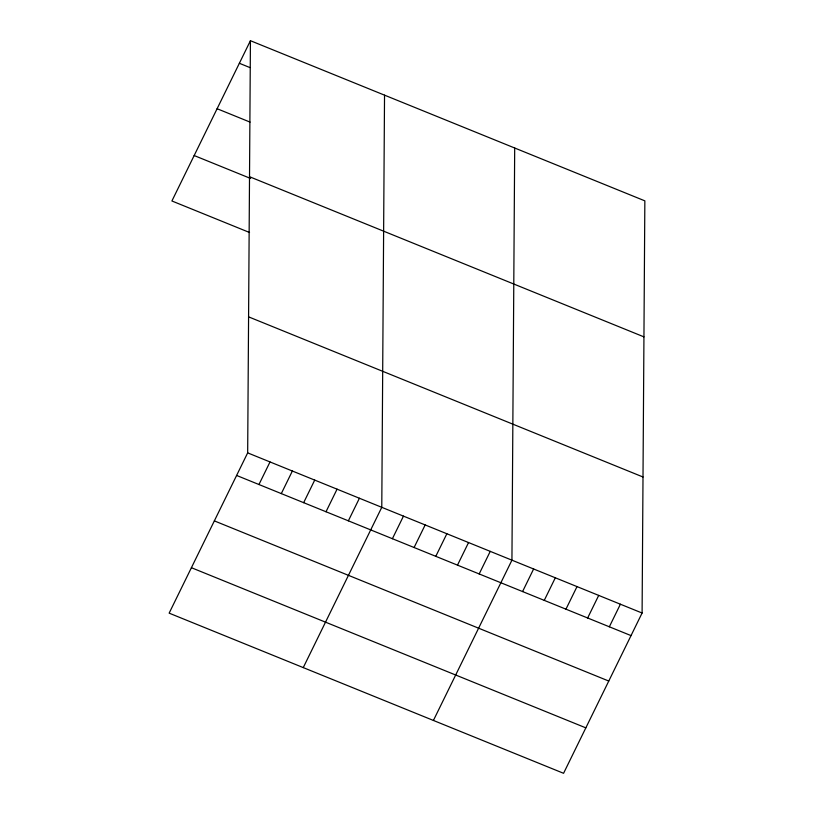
<?xml version="1.0" encoding="UTF-8"?>
<svg xmlns="http://www.w3.org/2000/svg" width="814" height="814" viewBox="0 0 814 814"><rect width="100%" height="100%" fill="white"/><g stroke="black" fill="none" stroke-linecap="round" stroke-linejoin="round"><path stroke-width="1.22" d="M247.67 452.869L250.427 40.7L644.851 200.855L642.093 613.023L563.573 773.3L169.149 613.146L247.67 452.869L642.093 613.023M384.534 95.157L381.776 507.315L303.256 667.602M514.692 148.006L511.935 560.174L433.414 720.451M250.427 40.7L171.907 200.977L249.542 232.499M258.954 484.523L270.014 461.945M281.308 493.599L292.368 471.021M303.653 502.676L314.723 480.097M326.007 511.752L337.067 489.173M348.361 520.828L359.422 498.239M392.399 538.715L403.469 516.127M414.092 547.517L425.162 524.938M435.785 556.328L446.855 533.75M457.488 565.14L468.549 542.551M479.181 573.941L490.242 551.363M522.568 591.564L533.628 568.976M544.261 600.376L555.321 577.787M565.954 609.177L577.014 586.599M587.647 617.989L598.707 595.4M609.34 626.8L620.4 604.212M239.357 63.278L249.949 67.582M217.104 108.72L250.04 122.1M249.511 176.719L643.945 336.874M194.159 155.535L250.631 178.47M248.575 316.849L643.009 477.004M236.599 475.447L631.033 635.602M214.347 520.889L608.77 681.043M191.412 567.704L585.836 727.858"/></g></svg>
